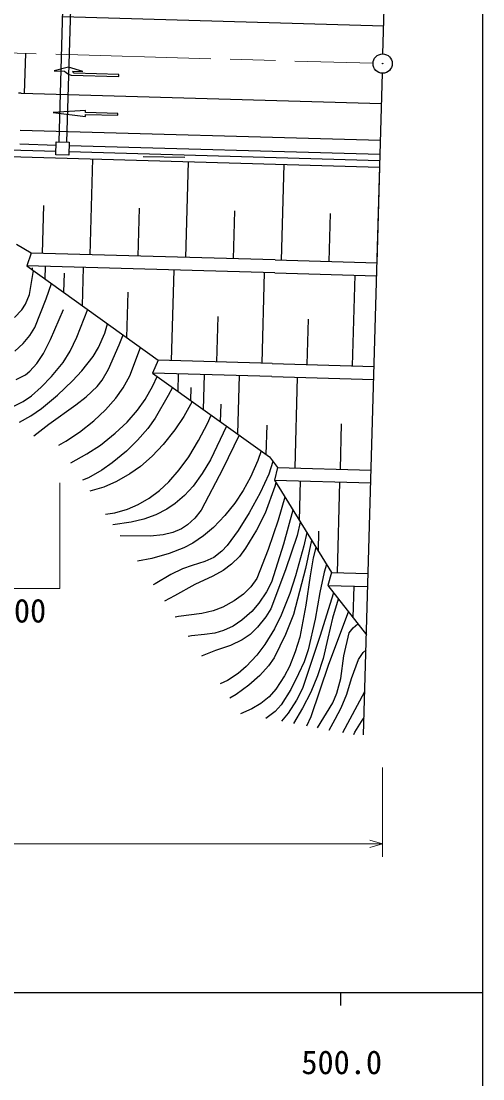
# Model space of a CAD drawing. Units: millimetres, scale not verified. Extents: x 40000 to 680000, y 20000 to 380000.
# Drawn here: x 543314 to 579000, y 198332 to 279987 of the extents above; entities that cross this region are included whole.
import ezdxf
from ezdxf.enums import TextEntityAlignment as Align

# ---------------------------------------------------------------- set-up
doc = ezdxf.new("R2010")
doc.units = ezdxf.units.MM
doc.header["$LTSCALE"] = 1000
doc.linetypes.add('CHAIN', pattern=[18.5, 12, -1.5, 3.5, -1.5])
for name, color, linetype, lineweight in [('M-BGD', 7, 'Continuous', 25), ('M-BMK', 2, 'CHAIN', 13), ('M-BMK-OTRS', 5, 'Continuous', 25), ('M-BMK-SRVR', 3, 'Continuous', 25), ('M-STR-HTXT', 7, 'Continuous', 13), ('M-TTL-BAND', 7, 'Continuous', 25)]:
    doc.layers.add(name, color=color, linetype=linetype, lineweight=lineweight)
doc.styles.add('ＭＳ ゴシック', font='')
doc.styles.get('ＭＳ ゴシック').set_extended_font_data('MS Gothic')

# ---------------------------------------------------------------- blocks, each defined once
blk = doc.blocks.new('BUHIN117')
at = {"color": 3, "linetype": 'Continuous', "lineweight": 25}
for radius in [746, 22.5]:
    blk.add_circle((0, 0), radius, dxfattribs=at)
blk = doc.blocks.new('BUHIN492')
at = {"color": 7, "linetype": 'Continuous', "lineweight": 13}
blk.add_lwpolyline([(-108, 1035), (0, 0), (-639, 820)], dxfattribs=at)

msp = doc.modelspace()

# ---------------------------------------------------------------- linework, layer by layer
at = {"layer": 'M-BGD'}
for p, q in [((546601, 283665), (546232, 270670)), ((547201, 283648), (546832, 270653)), ((546503, 280342), (571338, 279636)), ((543640, 277497), (543553, 274423)), ((546986, 276426), (545878, 276158)), ((545878, 276158), (546677, 276135)), ((548077, 276095), (546986, 276426)), ((547277, 276118), (548077, 276095)), ((547169, 275821), (550867, 275716)), ((550871, 275866), (547423, 275964)), ((550867, 275716), (550871, 275866)), ((543328, 274429), (543103, 274436)), ((543328, 274429), (571168, 273639)), ((548292, 273088), (545786, 272934)), ((545786, 272934), (548279, 272638)), ((548279, 272638), (548283, 272788)), ((548283, 272788), (550782, 272717)), ((548287, 272938), (548292, 273088)), ((550786, 272867), (548287, 272938)), ((550782, 272717), (550786, 272867)), ((543247, 271580), (571087, 270790)), ((513194, 270358), (571028, 268716)), ((546011, 269926), (513208, 270858)), ((543216, 270506), (546025, 270426)), ((546004, 269676), (546032, 270676)), ((546032, 270676), (547032, 270648)), ((547032, 270648), (547003, 269648)), ((547025, 270398), (571057, 269715)), ((547003, 269648), (546004, 269676)), ((571042, 269215), (547010, 269898)), ((555953, 269462), (552743, 269516)), ((548838, 269346), (548628, 261959)), ((556225, 269136), (556015, 261748)), ((563613, 268926), (563404, 261538)), ((571002, 268716), (570792, 261328)), ((545039, 265757), (544934, 262064)), ((552427, 265547), (552322, 261853)), ((559814, 265337), (559710, 261643)), ((567203, 265127), (567098, 261433)), ((544081, 262088), (542966, 262757)), ((544081, 262088), (543763, 261097)), ((562940, 261551), (544081, 262088)), ((562940, 261551), (570818, 261327)), ((562912, 260552), (543763, 261097)), ((543763, 261097), (553917, 253805)), ((543949, 258887), (544280, 260725)), ((544169, 260946), (544165, 260808)), ((545172, 261056), (545145, 260104)), ((546628, 260538), (546586, 259069)), ((548111, 260973), (548027, 258034)), ((555108, 260774), (554909, 253777)), ((562105, 260575), (561906, 253577)), ((562912, 260552), (570790, 260327)), ((545242, 258547), (545651, 259741)), ((569102, 260376), (568903, 253378)), ((543644, 258149), (543949, 258887)), ((551558, 259069), (551459, 255570)), ((543359, 257700), (543644, 258149)), ((544369, 256345), (545242, 258547)), ((542801, 257120), (543359, 257700)), ((545594, 255413), (546576, 257738)), ((547612, 255596), (548470, 257758)), ((549777, 255887), (549994, 256622)), ((558507, 257176), (558408, 253677)), ((565504, 256976), (565405, 253478)), ((543464, 255095), (543979, 255711)), ((543979, 255711), (544369, 256345)), ((547097, 254511), (547612, 255596)), ((549295, 254788), (549777, 255887)), ((550894, 254989), (551190, 255763)), ((542838, 254518), (543464, 255095)), ((545044, 254337), (545594, 255413)), ((548888, 254092), (549295, 254788)), ((550070, 253124), (550894, 254989)), ((551713, 252603), (552548, 254788)), ((544535, 253549), (545044, 254337)), ((546564, 253637), (547097, 254511)), ((548016, 253002), (548888, 254092)), ((543997, 252962), (544535, 253549)), ((545673, 252563), (546564, 253637)), ((553917, 253805), (553463, 252817)), ((562713, 253554), (553917, 253805)), ((562713, 253554), (570591, 253330)), ((542931, 252318), (543644, 252694)), ((543644, 252694), (543997, 252962)), ((544866, 251741), (545673, 252563)), ((547275, 252223), (548016, 253002)), ((549571, 252263), (550070, 253124)), ((551199, 251690), (551713, 252603)), ((562685, 252555), (553463, 252817)), ((553463, 252817), (562508, 246345)), ((553499, 251822), (553819, 252563)), ((555463, 252760), (555424, 251414)), ((557462, 252704), (557385, 250011)), ((560154, 252627), (560026, 248122)), ((562685, 252555), (570563, 252331)), ((564659, 252499), (564460, 245502)), ((544115, 251072), (544866, 251741)), ((546122, 251118), (547275, 252223)), ((548336, 250973), (549197, 251786)), ((549197, 251786), (549571, 252263)), ((550622, 250881), (551199, 251690)), ((552899, 250777), (553499, 251822)), ((555004, 251715), (554680, 251075)), ((556433, 251712), (556405, 250713)), ((543463, 250612), (544115, 251072)), ((544891, 250088), (546122, 251118)), ((547531, 250370), (548336, 250973)), ((549830, 249977), (550622, 250881)), ((552306, 249954), (552899, 250777)), ((554680, 251075), (553670, 249348)), ((542698, 250239), (543463, 250612)), ((544072, 249512), (544891, 250088)), ((545460, 248883), (547531, 250370)), ((548944, 249143), (549830, 249977)), ((551496, 249026), (552306, 249954)), ((556534, 250620), (555891, 249476)), ((558744, 250413), (558706, 249066)), ((543195, 249027), (544072, 249512)), ((547814, 248258), (548944, 249143)), ((553670, 249348), (553096, 248539)), ((555891, 249476), (555199, 248437)), ((557715, 248936), (557995, 249575)), ((544292, 247962), (545460, 248883)), ((546781, 247572), (547814, 248258)), ((550593, 248170), (551496, 249026)), ((553096, 248539), (552314, 247632)), ((555199, 248437), (554300, 247300)), ((557034, 247611), (557715, 248936)), ((559191, 248719), (557944, 246132)), ((562299, 248793), (562235, 246541)), ((568058, 248901), (567959, 245402)), ((546223, 247257), (546781, 247572)), ((549444, 247265), (550593, 248170)), ((552314, 247632), (551454, 246794)), ((556267, 246350), (557034, 247611)), ((560163, 248023), (558896, 245414)), ((548395, 246575), (549444, 247265)), ((551454, 246794), (550362, 245897)), ((554300, 247300), (553453, 246409)), ((561859, 246810), (561595, 246066)), ((547147, 245892), (548395, 246575)), ((550362, 245897), (549562, 245332)), ((553453, 246409), (552536, 245611)), ((555534, 245344), (556267, 246350)), ((557944, 246132), (557306, 245073)), ((561595, 246066), (561031, 244782)), ((562775, 246004), (562462, 245017)), ((562508, 246345), (563138, 245539)), ((549562, 245332), (548513, 244739)), ((551722, 245028), (550684, 244441)), ((552536, 245611), (551722, 245028)), ((554727, 244428), (555534, 245344)), ((557306, 245073), (556597, 244099)), ((558896, 245414), (557223, 242241)), ((562462, 245017), (561783, 243566)), ((563138, 245539), (562892, 244546)), ((563138, 245539), (570364, 245334)), ((548513, 244739), (548052, 244555)), ((550684, 244441), (549695, 244021)), ((553995, 243749), (554727, 244428)), ((561031, 244782), (560483, 243765)), ((562892, 244546), (570336, 244334)), ((562892, 244546), (567293, 237418)), ((563010, 244353), (562918, 244057)), ((564891, 244489), (564804, 241448)), ((567931, 244402), (567732, 237405)), ((549695, 244021), (548634, 243696)), ((553205, 243159), (553995, 243749)), ((555939, 243372), (555211, 242737)), ((556597, 244099), (555939, 243372)), ((560483, 243765), (559818, 242767)), ((561783, 243566), (560941, 242018)), ((562918, 244057), (562167, 241991)), ((551522, 242319), (552354, 242669)), ((552354, 242669), (553205, 243159)), ((555211, 242737), (554571, 242307)), ((559818, 242767), (559066, 241828)), ((563703, 243231), (563189, 241466)), ((549836, 241919), (550559, 242041)), ((550559, 242041), (551522, 242319)), ((553733, 241884), (552793, 241548)), ((554571, 242307), (553733, 241884)), ((557223, 242241), (556732, 241629)), ((559066, 241828), (558179, 240903)), ((560941, 242018), (560082, 240662)), ((562167, 241991), (561494, 240686)), ((564320, 242232), (563586, 239609)), ((551808, 241306), (550393, 241099)), ((552793, 241548), (551808, 241306)), ((556182, 241115), (555711, 240800)), ((556732, 241629), (556182, 241115)), ((558179, 240903), (557417, 240247)), ((563189, 241466), (562414, 239186)), ((564892, 241307), (564653, 240290)), ((553295, 240226), (550958, 240262)), ((554290, 240328), (553295, 240226)), ((555032, 240507), (554290, 240328)), ((555711, 240800), (555032, 240507)), ((557417, 240247), (556592, 239683)), ((560082, 240662), (559229, 239499)), ((561494, 240686), (560651, 239299)), ((564653, 240290), (563748, 237616)), ((565385, 240508), (565153, 239476)), ((566302, 240613), (566259, 239093)), ((555879, 239314), (554758, 238881)), ((556592, 239683), (555879, 239314)), ((559229, 239499), (558817, 239060)), ((560651, 239299), (560179, 238654)), ((563586, 239609), (562659, 236688)), ((565153, 239476), (564523, 237162)), ((565750, 239917), (565279, 237734)), ((566098, 239353), (565889, 238551)), ((553418, 238511), (552295, 238287)), ((554758, 238881), (553418, 238511)), ((558215, 238591), (557501, 238261)), ((558817, 239060), (558215, 238591)), ((560179, 238654), (559581, 238059)), ((562414, 239186), (561543, 236968)), ((565889, 238551), (565645, 237166)), ((555787, 237705), (554886, 237270)), ((556539, 237959), (555787, 237705)), ((557501, 238261), (556539, 237959)), ((559581, 238059), (558931, 237585)), ((565279, 237734), (564372, 234186)), ((566911, 238037), (566741, 237453)), ((554886, 237270), (553682, 236553)), ((558129, 237136), (556751, 236491)), ((558931, 237585), (558129, 237136)), ((561543, 236968), (561069, 236325)), ((563748, 237616), (562600, 234624)), ((564523, 237162), (564084, 235806)), ((565645, 237166), (565314, 234895)), ((566741, 237453), (566404, 235891)), ((567293, 237418), (567018, 236425)), ((567293, 237418), (570137, 237337)), ((553682, 236553), (553523, 236474)), ((556751, 236491), (555168, 235628)), ((561069, 236325), (560495, 235757)), ((562659, 236688), (562269, 235922)), ((567018, 236425), (570108, 236337)), ((567018, 236425), (570003, 232608)), ((569017, 236368), (568949, 233956)), ((555168, 235628), (554387, 235197)), ((559788, 235231), (558906, 234745)), ((560495, 235757), (559788, 235231)), ((562269, 235922), (561693, 235058)), ((564084, 235806), (563418, 234132)), ((566404, 235891), (566036, 233808)), ((567458, 235863), (566405, 232474)), ((567812, 235351), (567379, 233903)), ((567829, 235388), (567812, 235351)), ((558159, 234462), (557269, 234259)), ((558906, 234745), (558159, 234462)), ((561149, 234424), (560378, 233731)), ((561693, 235058), (561149, 234424)), ((562600, 234624), (562220, 233995)), ((565314, 234895), (564846, 232443)), ((567105, 230337), (568606, 234394)), ((555481, 234029), (555213, 233976)), ((557269, 234259), (555481, 234029)), ((560378, 233731), (559697, 233278)), ((562220, 233995), (561591, 233200)), ((563418, 234132), (562890, 233064)), ((564372, 234186), (563743, 232646)), ((566036, 233808), (565504, 231462)), ((567379, 233903), (567024, 232342)), ((558297, 232740), (557492, 232627)), ((558965, 232934), (558297, 232740)), ((559697, 233278), (558965, 232934)), ((561591, 233200), (561003, 232646)), ((562890, 233064), (562160, 231867)), ((568258, 230993), (568676, 232755)), ((568676, 232755), (568970, 233158)), ((568970, 233158), (569341, 233454)), ((556479, 232533), (556227, 232479)), ((557492, 232627), (556479, 232533)), ((560388, 232216), (559486, 231798)), ((561003, 232646), (560388, 232216)), ((563743, 232646), (562867, 230844)), ((564846, 232443), (564498, 231296)), ((566405, 232474), (565052, 228469)), ((567024, 232342), (566656, 230784)), ((558347, 231401), (557306, 230987)), ((559486, 231798), (558347, 231401)), ((562160, 231867), (561539, 231038)), ((564498, 231296), (564047, 230178)), ((565504, 231462), (565177, 230521)), ((569391, 230717), (569747, 231250)), ((569747, 231250), (569969, 231441)), ((557306, 230987), (557254, 230961)), ((561539, 231038), (560717, 230160)), ((562867, 230844), (562431, 230213)), ((565177, 230521), (564749, 229601)), ((565740, 226306), (567105, 230337)), ((566656, 230784), (566220, 229435)), ((568034, 229240), (568258, 230993)), ((568838, 229246), (569391, 230717)), ((560092, 229637), (559251, 229090)), ((560717, 230160), (560092, 229637)), ((561762, 229471), (560916, 228724)), ((562431, 230213), (561762, 229471)), ((564047, 230178), (563672, 229433)), ((564749, 229601), (564150, 228400)), ((559251, 229090), (558704, 228819)), ((560916, 228724), (559932, 228006)), ((563672, 229433), (563009, 228423)), ((566220, 229435), (565692, 228181)), ((567702, 228100), (568034, 229240)), ((568487, 228040), (568838, 229246)), ((559932, 228006), (559447, 227722)), ((562473, 227831), (561828, 227311)), ((563009, 228423), (562473, 227831)), ((564150, 228400), (563422, 227205)), ((565052, 228469), (564606, 227571)), ((565692, 228181), (565053, 226940)), ((567392, 227360), (567702, 228100)), ((568048, 226974), (568487, 228040)), ((568180, 225059), (569879, 228245)), ((561828, 227311), (561136, 226899)), ((563422, 227205), (562954, 226699)), ((564606, 227571), (563958, 226564)), ((566223, 225420), (567392, 227360)), ((561136, 226899), (560258, 226523)), ((562324, 226216), (562220, 226159)), ((562954, 226699), (562324, 226216)), ((563958, 226564), (563431, 225935)), ((565053, 226940), (564369, 225762)), ((565392, 225573), (565740, 226306)), ((567579, 226094), (568048, 226974)), ((569759, 226135), (569820, 226192)), ((567120, 225255), (567579, 226094)), ((569116, 225103), (569759, 226135)), ((569020, 224904), (569116, 225103))]:
    msp.add_line(p, q, dxfattribs=at)
for centre, radius, start, end in [((547438, 276784), 1000, 220.45851, 254.35977), ((547705, 276376), 500, 211.12558, 235.62021)]:
    msp.add_arc(centre, radius, start, end, dxfattribs=at)
at = {"layer": 'M-BMK'}
msp.add_line((509001, 278484), (570506, 276734), dxfattribs=at)
at = {"layer": 'M-BMK-OTRS'}
for p, q in [((571277, 277462), (572225, 310862)), ((569783, 224882), (571234, 275963))]:
    msp.add_line(p, q, dxfattribs=at)
at = {"layer": 'M-STR-HTXT'}
for p, q in [((546313, 244342), (546313, 236184)), ((530563, 236184), (546313, 236184)), ((571255, 215469), (571255, 222379)), ((383861, 216469), (571255, 216469))]:
    msp.add_line(p, q, dxfattribs=at)
at = {"layer": 'M-TTL-BAND'}
for p, q in [((579000, 20000), (579000, 370000)), ((40000, 205000), (579000, 205000)), ((568000, 205000), (568000, 204000))]:
    msp.add_line(p, q, dxfattribs=at)

# ---------------------------------------------------------------- block references
at = {"layer": 'M-BMK-SRVR', "rotation": 68}
msp.add_blockref('BUHIN117', (571255, 276712), dxfattribs=at)
at = {"layer": 'M-STR-HTXT', "rotation": 68}
msp.add_blockref('BUHIN492', (571255, 216469), dxfattribs=at)

# ---------------------------------------------------------------- texts
at = {"layer": 'M-STR-HTXT', "style": 'ＭＳ ゴシック'}
msp.add_text('L=14.0 φ800', height=1833, dxfattribs=at).set_placement((530886, 233011), align=Align.BOTTOM_LEFT)
at = {"layer": 'M-TTL-BAND', "style": 'ＭＳ ゴシック'}
msp.add_text('500.0', height=1833, dxfattribs=at).set_placement((564973, 198144), align=Align.BOTTOM_LEFT)

doc.saveas('drawing.dxf')
